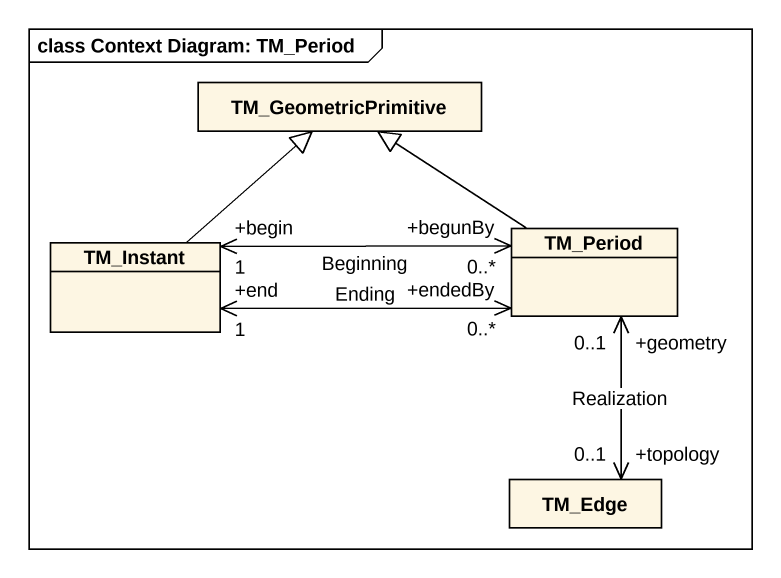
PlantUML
@startuml
mainframe class Context Diagram: TM_Period
hide circle
hide empty members
class TM_GeometricPrimitive
class TM_Instant
class TM_Period
class TM_Edge
TM_Instant -up-|> TM_GeometricPrimitive
TM_Instant "+end\n1" <-right-> "+endedBy\n0..*" TM_Period : Ending
TM_Instant "+begin\n1" <-right-> "+begunBy\n0..*" TM_Period : Beginning
TM_Period -up-|> TM_GeometricPrimitive
TM_Edge "+topology\n0..1" <-up-> "+geometry\n0..1" TM_Period : Realization
@enduml
